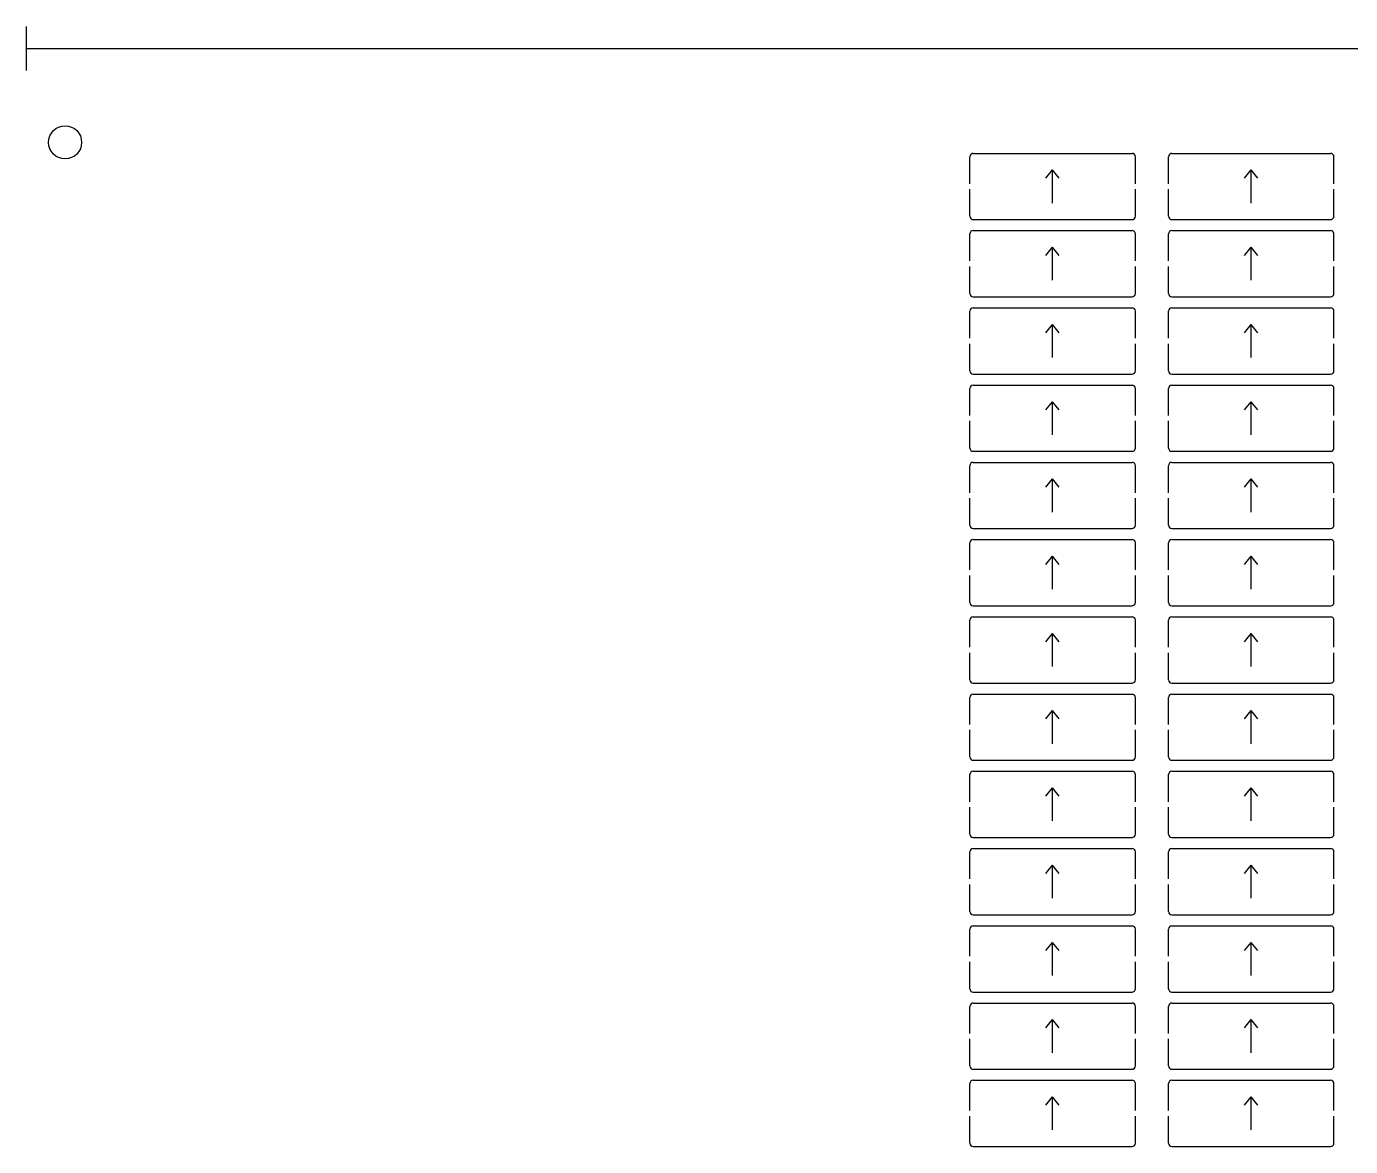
# Model space of a CAD drawing. Extents: x 0 to 438, y 0 to 206.
# Drawn here: x 0 to 120, y 102.5 to 204 of the extents above; entities that cross this region are included whole.
import ezdxf

# ---------------------------------------------------------------- set-up
doc = ezdxf.new("R2010")
doc.units = 0
for name, color, linetype in [('DIMENSION', 5, 'Continuous'), ('PLATE', 7, 'Continuous'), ('SAMPLE', 4, 'Continuous')]:
    doc.layers.add(name, color=color, linetype=linetype)

msp = doc.modelspace()

# ---------------------------------------------------------------- linework, layer by layer
at = {"layer": 'DIMENSION'}
for p, q in [((0, 200), (0, 204)), ((0, 202), (420, 202)), ((92.4, 190.25), (93, 191)), ((93, 188), (93, 191)), ((93.6, 190.25), (93, 191)), ((110.4, 190.25), (111, 191)), ((111, 188), (111, 191)), ((111.6, 190.25), (111, 191)), ((92.4, 183.25), (93, 184)), ((93, 181), (93, 184)), ((93.6, 183.25), (93, 184)), ((110.4, 183.25), (111, 184)), ((111, 181), (111, 184)), ((111.6, 183.25), (111, 184)), ((92.4, 176.25), (93, 177)), ((93, 174), (93, 177)), ((93.6, 176.25), (93, 177)), ((110.4, 176.25), (111, 177)), ((111, 174), (111, 177)), ((111.6, 176.25), (111, 177)), ((92.4, 169.25), (93, 170)), ((93, 167), (93, 170)), ((93.6, 169.25), (93, 170)), ((110.4, 169.25), (111, 170)), ((111, 167), (111, 170)), ((111.6, 169.25), (111, 170)), ((92.4, 162.25), (93, 163)), ((93, 160), (93, 163)), ((93.6, 162.25), (93, 163)), ((110.4, 162.25), (111, 163)), ((111, 160), (111, 163)), ((111.6, 162.25), (111, 163)), ((92.4, 155.25), (93, 156)), ((93, 153), (93, 156)), ((93.6, 155.25), (93, 156)), ((110.4, 155.25), (111, 156)), ((111, 153), (111, 156)), ((111.6, 155.25), (111, 156)), ((92.4, 148.25), (93, 149)), ((93, 146), (93, 149)), ((93.6, 148.25), (93, 149)), ((110.4, 148.25), (111, 149)), ((111, 146), (111, 149)), ((111.6, 148.25), (111, 149)), ((92.4, 141.25), (93, 142)), ((93, 139), (93, 142)), ((93.6, 141.25), (93, 142)), ((110.4, 141.25), (111, 142)), ((111, 139), (111, 142)), ((111.6, 141.25), (111, 142)), ((92.4, 134.25), (93, 135)), ((93, 132), (93, 135)), ((93.6, 134.25), (93, 135)), ((110.4, 134.25), (111, 135)), ((111, 132), (111, 135)), ((111.6, 134.25), (111, 135)), ((92.4, 127.25), (93, 128)), ((93, 125), (93, 128)), ((93.6, 127.25), (93, 128)), ((110.4, 127.25), (111, 128)), ((111, 125), (111, 128)), ((111.6, 127.25), (111, 128)), ((92.4, 120.25), (93, 121)), ((93, 118), (93, 121)), ((93.6, 120.25), (93, 121)), ((110.4, 120.25), (111, 121)), ((111, 118), (111, 121)), ((111.6, 120.25), (111, 121)), ((92.4, 113.25), (93, 114)), ((93, 111), (93, 114)), ((93.6, 113.25), (93, 114)), ((110.4, 113.25), (111, 114)), ((111, 111), (111, 114)), ((111.6, 113.25), (111, 114)), ((92.4, 106.25), (93, 107)), ((93, 104), (93, 107)), ((93.6, 106.25), (93, 107)), ((110.4, 106.25), (111, 107)), ((111, 104), (111, 107)), ((111.6, 106.25), (111, 107))]:
    msp.add_line(p, q, dxfattribs=at)
at = {"layer": 'PLATE'}
msp.add_circle((3.5, 193.5), 1.5, dxfattribs=at)
at = {"layer": 'SAMPLE'}
for p, q in [((85.5228, 192.3148), (85.5, 192.2)), ((85.5, 189.75), (85.5, 192.2)), ((85.5879, 192.4121), (85.5228, 192.3148)), ((85.6852, 192.4772), (85.5879, 192.4121)), ((85.8, 192.5), (85.6852, 192.4772)), ((85.8, 192.5), (100.2, 192.5)), ((100.3148, 192.4772), (100.2, 192.5)), ((100.4121, 192.4121), (100.3148, 192.4772)), ((100.4772, 192.3148), (100.4121, 192.4121)), ((100.5, 192.2), (100.4772, 192.3148)), ((100.5, 189.75), (100.5, 192.2)), ((103.5228, 192.3148), (103.5, 192.2)), ((103.5, 189.75), (103.5, 192.2)), ((103.5879, 192.4121), (103.5228, 192.3148)), ((103.6852, 192.4772), (103.5879, 192.4121)), ((103.8, 192.5), (103.6852, 192.4772)), ((103.8, 192.5), (118.2, 192.5)), ((118.3148, 192.4772), (118.2, 192.5)), ((118.4121, 192.4121), (118.3148, 192.4772)), ((118.4772, 192.3148), (118.4121, 192.4121)), ((118.5, 192.2), (118.4772, 192.3148)), ((118.5, 189.75), (118.5, 192.2)), ((85.5, 186.8), (85.5, 189.25)), ((100.5, 186.8), (100.5, 189.25)), ((103.5, 186.8), (103.5, 189.25)), ((118.5, 186.8), (118.5, 189.25)), ((85.5, 186.8), (85.5228, 186.6852)), ((85.5228, 186.6852), (85.5879, 186.5879)), ((85.5879, 186.5879), (85.6852, 186.5228)), ((85.6852, 186.5228), (85.8, 186.5)), ((85.8, 186.5), (100.2, 186.5)), ((100.2, 186.5), (100.3148, 186.5228)), ((100.3148, 186.5228), (100.4121, 186.5879)), ((100.4121, 186.5879), (100.4772, 186.6852)), ((100.4772, 186.6852), (100.5, 186.8)), ((103.5, 186.8), (103.5228, 186.6852)), ((103.5228, 186.6852), (103.5879, 186.5879)), ((103.5879, 186.5879), (103.6852, 186.5228)), ((103.6852, 186.5228), (103.8, 186.5)), ((103.8, 186.5), (118.2, 186.5)), ((118.2, 186.5), (118.3148, 186.5228)), ((118.3148, 186.5228), (118.4121, 186.5879)), ((118.4121, 186.5879), (118.4772, 186.6852)), ((118.4772, 186.6852), (118.5, 186.8)), ((85.5228, 185.3148), (85.5, 185.2)), ((85.5, 182.75), (85.5, 185.2)), ((85.5879, 185.4121), (85.5228, 185.3148)), ((85.6852, 185.4772), (85.5879, 185.4121)), ((85.8, 185.5), (85.6852, 185.4772)), ((85.8, 185.5), (100.2, 185.5)), ((100.3148, 185.4772), (100.2, 185.5)), ((100.4121, 185.4121), (100.3148, 185.4772)), ((100.4772, 185.3148), (100.4121, 185.4121)), ((100.5, 185.2), (100.4772, 185.3148)), ((100.5, 182.75), (100.5, 185.2)), ((103.5228, 185.3148), (103.5, 185.2)), ((103.5, 182.75), (103.5, 185.2)), ((103.5879, 185.4121), (103.5228, 185.3148)), ((103.6852, 185.4772), (103.5879, 185.4121)), ((103.8, 185.5), (103.6852, 185.4772)), ((103.8, 185.5), (118.2, 185.5)), ((118.3148, 185.4772), (118.2, 185.5)), ((118.4121, 185.4121), (118.3148, 185.4772)), ((118.4772, 185.3148), (118.4121, 185.4121)), ((118.5, 185.2), (118.4772, 185.3148)), ((118.5, 182.75), (118.5, 185.2)), ((85.5, 179.8), (85.5, 182.25)), ((100.5, 179.8), (100.5, 182.25)), ((103.5, 179.8), (103.5, 182.25)), ((118.5, 179.8), (118.5, 182.25)), ((85.5, 179.8), (85.5228, 179.6852)), ((85.5228, 179.6852), (85.5879, 179.5879)), ((85.5879, 179.5879), (85.6852, 179.5228)), ((85.6852, 179.5228), (85.8, 179.5)), ((85.8, 179.5), (100.2, 179.5)), ((100.2, 179.5), (100.3148, 179.5228)), ((100.3148, 179.5228), (100.4121, 179.5879)), ((100.4121, 179.5879), (100.4772, 179.6852)), ((100.4772, 179.6852), (100.5, 179.8)), ((103.5, 179.8), (103.5228, 179.6852)), ((103.5228, 179.6852), (103.5879, 179.5879)), ((103.5879, 179.5879), (103.6852, 179.5228)), ((103.6852, 179.5228), (103.8, 179.5)), ((103.8, 179.5), (118.2, 179.5)), ((118.2, 179.5), (118.3148, 179.5228)), ((118.3148, 179.5228), (118.4121, 179.5879)), ((118.4121, 179.5879), (118.4772, 179.6852)), ((118.4772, 179.6852), (118.5, 179.8)), ((85.5228, 178.3148), (85.5, 178.2)), ((85.5, 175.75), (85.5, 178.2)), ((85.5879, 178.4121), (85.5228, 178.3148)), ((85.6852, 178.4772), (85.5879, 178.4121)), ((85.8, 178.5), (85.6852, 178.4772)), ((85.8, 178.5), (100.2, 178.5)), ((100.3148, 178.4772), (100.2, 178.5)), ((100.4121, 178.4121), (100.3148, 178.4772)), ((100.4772, 178.3148), (100.4121, 178.4121)), ((100.5, 178.2), (100.4772, 178.3148)), ((100.5, 175.75), (100.5, 178.2)), ((103.5228, 178.3148), (103.5, 178.2)), ((103.5, 175.75), (103.5, 178.2)), ((103.5879, 178.4121), (103.5228, 178.3148)), ((103.6852, 178.4772), (103.5879, 178.4121)), ((103.8, 178.5), (103.6852, 178.4772)), ((103.8, 178.5), (118.2, 178.5)), ((118.3148, 178.4772), (118.2, 178.5)), ((118.4121, 178.4121), (118.3148, 178.4772)), ((118.4772, 178.3148), (118.4121, 178.4121)), ((118.5, 178.2), (118.4772, 178.3148)), ((118.5, 175.75), (118.5, 178.2)), ((85.5, 172.8), (85.5, 175.25)), ((100.5, 172.8), (100.5, 175.25)), ((103.5, 172.8), (103.5, 175.25)), ((118.5, 172.8), (118.5, 175.25)), ((85.5, 172.8), (85.5228, 172.6852)), ((100.4772, 172.6852), (100.5, 172.8)), ((103.5, 172.8), (103.5228, 172.6852)), ((118.4772, 172.6852), (118.5, 172.8)), ((85.5228, 172.6852), (85.5879, 172.5879)), ((85.5879, 172.5879), (85.6852, 172.5228)), ((85.6852, 172.5228), (85.8, 172.5)), ((85.8, 172.5), (100.2, 172.5)), ((100.2, 172.5), (100.3148, 172.5228)), ((100.3148, 172.5228), (100.4121, 172.5879)), ((100.4121, 172.5879), (100.4772, 172.6852)), ((103.5228, 172.6852), (103.5879, 172.5879)), ((103.5879, 172.5879), (103.6852, 172.5228)), ((103.6852, 172.5228), (103.8, 172.5)), ((103.8, 172.5), (118.2, 172.5)), ((118.2, 172.5), (118.3148, 172.5228)), ((118.3148, 172.5228), (118.4121, 172.5879)), ((118.4121, 172.5879), (118.4772, 172.6852)), ((85.5228, 171.3148), (85.5, 171.2)), ((85.5, 168.75), (85.5, 171.2)), ((85.5879, 171.4121), (85.5228, 171.3148)), ((85.6852, 171.4772), (85.5879, 171.4121)), ((85.8, 171.5), (85.6852, 171.4772)), ((85.8, 171.5), (100.2, 171.5)), ((100.3148, 171.4772), (100.2, 171.5)), ((100.4121, 171.4121), (100.3148, 171.4772)), ((100.4772, 171.3148), (100.4121, 171.4121)), ((100.5, 171.2), (100.4772, 171.3148)), ((100.5, 168.75), (100.5, 171.2)), ((103.5228, 171.3148), (103.5, 171.2)), ((103.5, 168.75), (103.5, 171.2)), ((103.5879, 171.4121), (103.5228, 171.3148)), ((103.6852, 171.4772), (103.5879, 171.4121)), ((103.8, 171.5), (103.6852, 171.4772)), ((103.8, 171.5), (118.2, 171.5)), ((118.3148, 171.4772), (118.2, 171.5)), ((118.4121, 171.4121), (118.3148, 171.4772)), ((118.4772, 171.3148), (118.4121, 171.4121)), ((118.5, 171.2), (118.4772, 171.3148)), ((118.5, 168.75), (118.5, 171.2)), ((85.5, 165.8), (85.5, 168.25)), ((100.5, 165.8), (100.5, 168.25)), ((103.5, 165.8), (103.5, 168.25)), ((118.5, 165.8), (118.5, 168.25)), ((85.5, 165.8), (85.5228, 165.6852)), ((85.5228, 165.6852), (85.5879, 165.5879)), ((100.4121, 165.5879), (100.4772, 165.6852)), ((100.4772, 165.6852), (100.5, 165.8)), ((103.5, 165.8), (103.5228, 165.6852)), ((103.5228, 165.6852), (103.5879, 165.5879)), ((118.4121, 165.5879), (118.4772, 165.6852)), ((118.4772, 165.6852), (118.5, 165.8)), ((85.5879, 164.4121), (85.5228, 164.3148)), ((85.5879, 165.5879), (85.6852, 165.5228)), ((85.6852, 164.4772), (85.5879, 164.4121)), ((85.6852, 165.5228), (85.8, 165.5)), ((85.8, 164.5), (85.6852, 164.4772)), ((85.8, 165.5), (100.2, 165.5)), ((85.8, 164.5), (100.2, 164.5)), ((100.2, 165.5), (100.3148, 165.5228)), ((100.3148, 164.4772), (100.2, 164.5)), ((100.3148, 165.5228), (100.4121, 165.5879)), ((100.4121, 164.4121), (100.3148, 164.4772)), ((100.4772, 164.3148), (100.4121, 164.4121)), ((103.5879, 164.4121), (103.5228, 164.3148)), ((103.5879, 165.5879), (103.6852, 165.5228)), ((103.6852, 164.4772), (103.5879, 164.4121)), ((103.6852, 165.5228), (103.8, 165.5)), ((103.8, 164.5), (103.6852, 164.4772)), ((103.8, 165.5), (118.2, 165.5)), ((103.8, 164.5), (118.2, 164.5)), ((118.2, 165.5), (118.3148, 165.5228)), ((118.3148, 164.4772), (118.2, 164.5)), ((118.3148, 165.5228), (118.4121, 165.5879)), ((118.4121, 164.4121), (118.3148, 164.4772)), ((118.4772, 164.3148), (118.4121, 164.4121)), ((85.5228, 164.3148), (85.5, 164.2)), ((85.5, 161.75), (85.5, 164.2)), ((100.5, 164.2), (100.4772, 164.3148)), ((100.5, 161.75), (100.5, 164.2)), ((103.5228, 164.3148), (103.5, 164.2)), ((103.5, 161.75), (103.5, 164.2)), ((118.5, 164.2), (118.4772, 164.3148)), ((118.5, 161.75), (118.5, 164.2)), ((85.5, 158.8), (85.5, 161.25)), ((100.5, 158.8), (100.5, 161.25)), ((103.5, 158.8), (103.5, 161.25)), ((118.5, 158.8), (118.5, 161.25)), ((85.5, 158.8), (85.5228, 158.6852)), ((85.5228, 158.6852), (85.5879, 158.5879)), ((85.5879, 158.5879), (85.6852, 158.5228)), ((85.6852, 158.5228), (85.8, 158.5)), ((85.8, 158.5), (100.2, 158.5)), ((100.2, 158.5), (100.3148, 158.5228)), ((100.3148, 158.5228), (100.4121, 158.5879)), ((100.4121, 158.5879), (100.4772, 158.6852)), ((100.4772, 158.6852), (100.5, 158.8)), ((103.5, 158.8), (103.5228, 158.6852)), ((103.5228, 158.6852), (103.5879, 158.5879)), ((103.5879, 158.5879), (103.6852, 158.5228)), ((103.6852, 158.5228), (103.8, 158.5)), ((103.8, 158.5), (118.2, 158.5)), ((118.2, 158.5), (118.3148, 158.5228)), ((118.3148, 158.5228), (118.4121, 158.5879)), ((118.4121, 158.5879), (118.4772, 158.6852)), ((118.4772, 158.6852), (118.5, 158.8)), ((85.5228, 157.3148), (85.5, 157.2)), ((85.5, 154.75), (85.5, 157.2)), ((85.5879, 157.4121), (85.5228, 157.3148)), ((85.6852, 157.4772), (85.5879, 157.4121)), ((85.8, 157.5), (85.6852, 157.4772)), ((85.8, 157.5), (100.2, 157.5)), ((100.3148, 157.4772), (100.2, 157.5)), ((100.4121, 157.4121), (100.3148, 157.4772)), ((100.4772, 157.3148), (100.4121, 157.4121)), ((100.5, 157.2), (100.4772, 157.3148)), ((100.5, 154.75), (100.5, 157.2)), ((103.5228, 157.3148), (103.5, 157.2)), ((103.5, 154.75), (103.5, 157.2)), ((103.5879, 157.4121), (103.5228, 157.3148)), ((103.6852, 157.4772), (103.5879, 157.4121)), ((103.8, 157.5), (103.6852, 157.4772)), ((103.8, 157.5), (118.2, 157.5)), ((118.3148, 157.4772), (118.2, 157.5)), ((118.4121, 157.4121), (118.3148, 157.4772)), ((118.4772, 157.3148), (118.4121, 157.4121)), ((118.5, 157.2), (118.4772, 157.3148)), ((118.5, 154.75), (118.5, 157.2)), ((85.5, 151.8), (85.5, 154.25)), ((100.5, 151.8), (100.5, 154.25)), ((103.5, 151.8), (103.5, 154.25)), ((118.5, 151.8), (118.5, 154.25)), ((85.5, 151.8), (85.5228, 151.6852)), ((85.5228, 151.6852), (85.5879, 151.5879)), ((85.5879, 151.5879), (85.6852, 151.5228)), ((85.6852, 151.5228), (85.8, 151.5)), ((85.8, 151.5), (100.2, 151.5)), ((100.2, 151.5), (100.3148, 151.5228)), ((100.3148, 151.5228), (100.4121, 151.5879)), ((100.4121, 151.5879), (100.4772, 151.6852)), ((100.4772, 151.6852), (100.5, 151.8)), ((103.5, 151.8), (103.5228, 151.6852)), ((103.5228, 151.6852), (103.5879, 151.5879)), ((103.5879, 151.5879), (103.6852, 151.5228)), ((103.6852, 151.5228), (103.8, 151.5)), ((103.8, 151.5), (118.2, 151.5)), ((118.2, 151.5), (118.3148, 151.5228)), ((118.3148, 151.5228), (118.4121, 151.5879)), ((118.4121, 151.5879), (118.4772, 151.6852)), ((118.4772, 151.6852), (118.5, 151.8)), ((85.5228, 150.3148), (85.5, 150.2)), ((85.5, 147.75), (85.5, 150.2)), ((85.5879, 150.4121), (85.5228, 150.3148)), ((85.6852, 150.4772), (85.5879, 150.4121)), ((85.8, 150.5), (85.6852, 150.4772)), ((85.8, 150.5), (100.2, 150.5)), ((100.3148, 150.4772), (100.2, 150.5)), ((100.4121, 150.4121), (100.3148, 150.4772)), ((100.4772, 150.3148), (100.4121, 150.4121)), ((100.5, 150.2), (100.4772, 150.3148)), ((100.5, 147.75), (100.5, 150.2)), ((103.5228, 150.3148), (103.5, 150.2)), ((103.5, 147.75), (103.5, 150.2)), ((103.5879, 150.4121), (103.5228, 150.3148)), ((103.6852, 150.4772), (103.5879, 150.4121)), ((103.8, 150.5), (103.6852, 150.4772)), ((103.8, 150.5), (118.2, 150.5)), ((118.3148, 150.4772), (118.2, 150.5)), ((118.4121, 150.4121), (118.3148, 150.4772)), ((118.4772, 150.3148), (118.4121, 150.4121)), ((118.5, 150.2), (118.4772, 150.3148)), ((118.5, 147.75), (118.5, 150.2)), ((85.5, 144.8), (85.5, 147.25)), ((100.5, 144.8), (100.5, 147.25)), ((103.5, 144.8), (103.5, 147.25)), ((118.5, 144.8), (118.5, 147.25)), ((85.5, 144.8), (85.5228, 144.6852)), ((85.5228, 144.6852), (85.5879, 144.5879)), ((85.5879, 144.5879), (85.6852, 144.5228)), ((85.6852, 144.5228), (85.8, 144.5)), ((85.8, 144.5), (100.2, 144.5)), ((100.2, 144.5), (100.3148, 144.5228)), ((100.3148, 144.5228), (100.4121, 144.5879)), ((100.4121, 144.5879), (100.4772, 144.6852)), ((100.4772, 144.6852), (100.5, 144.8)), ((103.5, 144.8), (103.5228, 144.6852)), ((103.5228, 144.6852), (103.5879, 144.5879)), ((103.5879, 144.5879), (103.6852, 144.5228)), ((103.6852, 144.5228), (103.8, 144.5)), ((103.8, 144.5), (118.2, 144.5)), ((118.2, 144.5), (118.3148, 144.5228)), ((118.3148, 144.5228), (118.4121, 144.5879)), ((118.4121, 144.5879), (118.4772, 144.6852)), ((118.4772, 144.6852), (118.5, 144.8)), ((85.5228, 143.3148), (85.5, 143.2)), ((85.5, 140.75), (85.5, 143.2)), ((85.5879, 143.4121), (85.5228, 143.3148)), ((85.6852, 143.4772), (85.5879, 143.4121)), ((85.8, 143.5), (85.6852, 143.4772)), ((85.8, 143.5), (100.2, 143.5)), ((100.3148, 143.4772), (100.2, 143.5)), ((100.4121, 143.4121), (100.3148, 143.4772)), ((100.4772, 143.3148), (100.4121, 143.4121)), ((100.5, 143.2), (100.4772, 143.3148)), ((100.5, 140.75), (100.5, 143.2)), ((103.5228, 143.3148), (103.5, 143.2)), ((103.5, 140.75), (103.5, 143.2)), ((103.5879, 143.4121), (103.5228, 143.3148)), ((103.6852, 143.4772), (103.5879, 143.4121)), ((103.8, 143.5), (103.6852, 143.4772)), ((103.8, 143.5), (118.2, 143.5)), ((118.3148, 143.4772), (118.2, 143.5)), ((118.4121, 143.4121), (118.3148, 143.4772)), ((118.4772, 143.3148), (118.4121, 143.4121)), ((118.5, 143.2), (118.4772, 143.3148)), ((118.5, 140.75), (118.5, 143.2)), ((85.5, 137.8), (85.5, 140.25)), ((100.5, 137.8), (100.5, 140.25)), ((103.5, 137.8), (103.5, 140.25)), ((118.5, 137.8), (118.5, 140.25)), ((85.5, 137.8), (85.5228, 137.6852)), ((85.5228, 137.6852), (85.5879, 137.5879)), ((85.5879, 137.5879), (85.6852, 137.5228)), ((85.6852, 137.5228), (85.8, 137.5)), ((85.8, 137.5), (100.2, 137.5)), ((100.2, 137.5), (100.3148, 137.5228)), ((100.3148, 137.5228), (100.4121, 137.5879)), ((100.4121, 137.5879), (100.4772, 137.6852)), ((100.4772, 137.6852), (100.5, 137.8)), ((103.5, 137.8), (103.5228, 137.6852)), ((103.5228, 137.6852), (103.5879, 137.5879)), ((103.5879, 137.5879), (103.6852, 137.5228)), ((103.6852, 137.5228), (103.8, 137.5)), ((103.8, 137.5), (118.2, 137.5)), ((118.2, 137.5), (118.3148, 137.5228)), ((118.3148, 137.5228), (118.4121, 137.5879)), ((118.4121, 137.5879), (118.4772, 137.6852)), ((118.4772, 137.6852), (118.5, 137.8)), ((85.5228, 136.3148), (85.5, 136.2)), ((85.5, 133.75), (85.5, 136.2)), ((85.5879, 136.4121), (85.5228, 136.3148)), ((85.6852, 136.4772), (85.5879, 136.4121)), ((85.8, 136.5), (85.6852, 136.4772)), ((85.8, 136.5), (100.2, 136.5)), ((100.3148, 136.4772), (100.2, 136.5)), ((100.4121, 136.4121), (100.3148, 136.4772)), ((100.4772, 136.3148), (100.4121, 136.4121)), ((100.5, 136.2), (100.4772, 136.3148)), ((100.5, 133.75), (100.5, 136.2)), ((103.5228, 136.3148), (103.5, 136.2)), ((103.5, 133.75), (103.5, 136.2)), ((103.5879, 136.4121), (103.5228, 136.3148)), ((103.6852, 136.4772), (103.5879, 136.4121)), ((103.8, 136.5), (103.6852, 136.4772)), ((103.8, 136.5), (118.2, 136.5)), ((118.3148, 136.4772), (118.2, 136.5)), ((118.4121, 136.4121), (118.3148, 136.4772)), ((118.4772, 136.3148), (118.4121, 136.4121)), ((118.5, 136.2), (118.4772, 136.3148)), ((118.5, 133.75), (118.5, 136.2)), ((85.5, 130.8), (85.5, 133.25)), ((100.5, 130.8), (100.5, 133.25)), ((103.5, 130.8), (103.5, 133.25)), ((118.5, 130.8), (118.5, 133.25)), ((85.5, 130.8), (85.5228, 130.6852)), ((100.4772, 130.6852), (100.5, 130.8)), ((103.5, 130.8), (103.5228, 130.6852)), ((118.4772, 130.6852), (118.5, 130.8)), ((85.5228, 130.6852), (85.5879, 130.5879)), ((85.5879, 130.5879), (85.6852, 130.5228)), ((85.6852, 130.5228), (85.8, 130.5)), ((85.8, 130.5), (100.2, 130.5)), ((100.2, 130.5), (100.3148, 130.5228)), ((100.3148, 130.5228), (100.4121, 130.5879)), ((100.4121, 130.5879), (100.4772, 130.6852)), ((103.5228, 130.6852), (103.5879, 130.5879)), ((103.5879, 130.5879), (103.6852, 130.5228)), ((103.6852, 130.5228), (103.8, 130.5)), ((103.8, 130.5), (118.2, 130.5)), ((118.2, 130.5), (118.3148, 130.5228)), ((118.3148, 130.5228), (118.4121, 130.5879)), ((118.4121, 130.5879), (118.4772, 130.6852)), ((85.5228, 129.3148), (85.5, 129.2)), ((85.5, 126.75), (85.5, 129.2)), ((85.5879, 129.4121), (85.5228, 129.3148)), ((85.6852, 129.4772), (85.5879, 129.4121)), ((85.8, 129.5), (85.6852, 129.4772)), ((85.8, 129.5), (100.2, 129.5)), ((100.3148, 129.4772), (100.2, 129.5)), ((100.4121, 129.4121), (100.3148, 129.4772)), ((100.4772, 129.3148), (100.4121, 129.4121)), ((100.5, 129.2), (100.4772, 129.3148)), ((100.5, 126.75), (100.5, 129.2)), ((103.5228, 129.3148), (103.5, 129.2)), ((103.5, 126.75), (103.5, 129.2)), ((103.5879, 129.4121), (103.5228, 129.3148)), ((103.6852, 129.4772), (103.5879, 129.4121)), ((103.8, 129.5), (103.6852, 129.4772)), ((103.8, 129.5), (118.2, 129.5)), ((118.3148, 129.4772), (118.2, 129.5)), ((118.4121, 129.4121), (118.3148, 129.4772)), ((118.4772, 129.3148), (118.4121, 129.4121)), ((118.5, 129.2), (118.4772, 129.3148)), ((118.5, 126.75), (118.5, 129.2)), ((85.5, 123.8), (85.5, 126.25)), ((100.5, 123.8), (100.5, 126.25)), ((103.5, 123.8), (103.5, 126.25)), ((118.5, 123.8), (118.5, 126.25)), ((85.5, 123.8), (85.5228, 123.6852)), ((85.5228, 123.6852), (85.5879, 123.5879)), ((100.4121, 123.5879), (100.4772, 123.6852)), ((100.4772, 123.6852), (100.5, 123.8)), ((103.5, 123.8), (103.5228, 123.6852)), ((103.5228, 123.6852), (103.5879, 123.5879)), ((118.4121, 123.5879), (118.4772, 123.6852)), ((118.4772, 123.6852), (118.5, 123.8)), ((85.5879, 122.4121), (85.5228, 122.3148)), ((85.5879, 123.5879), (85.6852, 123.5228)), ((85.6852, 122.4772), (85.5879, 122.4121)), ((85.6852, 123.5228), (85.8, 123.5)), ((85.8, 122.5), (85.6852, 122.4772)), ((85.8, 123.5), (100.2, 123.5)), ((85.8, 122.5), (100.2, 122.5)), ((100.2, 123.5), (100.3148, 123.5228)), ((100.3148, 122.4772), (100.2, 122.5)), ((100.3148, 123.5228), (100.4121, 123.5879)), ((100.4121, 122.4121), (100.3148, 122.4772)), ((100.4772, 122.3148), (100.4121, 122.4121)), ((103.5879, 122.4121), (103.5228, 122.3148)), ((103.5879, 123.5879), (103.6852, 123.5228)), ((103.6852, 122.4772), (103.5879, 122.4121)), ((103.6852, 123.5228), (103.8, 123.5)), ((103.8, 122.5), (103.6852, 122.4772)), ((103.8, 123.5), (118.2, 123.5)), ((103.8, 122.5), (118.2, 122.5)), ((118.2, 123.5), (118.3148, 123.5228)), ((118.3148, 122.4772), (118.2, 122.5)), ((118.3148, 123.5228), (118.4121, 123.5879)), ((118.4121, 122.4121), (118.3148, 122.4772)), ((118.4772, 122.3148), (118.4121, 122.4121)), ((85.5228, 122.3148), (85.5, 122.2)), ((85.5, 119.75), (85.5, 122.2)), ((100.5, 122.2), (100.4772, 122.3148)), ((100.5, 119.75), (100.5, 122.2)), ((103.5228, 122.3148), (103.5, 122.2)), ((103.5, 119.75), (103.5, 122.2)), ((118.5, 122.2), (118.4772, 122.3148)), ((118.5, 119.75), (118.5, 122.2)), ((85.5, 116.8), (85.5, 119.25)), ((100.5, 116.8), (100.5, 119.25)), ((103.5, 116.8), (103.5, 119.25)), ((118.5, 116.8), (118.5, 119.25)), ((85.5, 116.8), (85.5228, 116.6852)), ((85.5228, 116.6852), (85.5879, 116.5879)), ((85.5879, 116.5879), (85.6852, 116.5228)), ((85.6852, 116.5228), (85.8, 116.5)), ((85.8, 116.5), (100.2, 116.5)), ((100.2, 116.5), (100.3148, 116.5228)), ((100.3148, 116.5228), (100.4121, 116.5879)), ((100.4121, 116.5879), (100.4772, 116.6852)), ((100.4772, 116.6852), (100.5, 116.8)), ((103.5, 116.8), (103.5228, 116.6852)), ((103.5228, 116.6852), (103.5879, 116.5879)), ((103.5879, 116.5879), (103.6852, 116.5228)), ((103.6852, 116.5228), (103.8, 116.5)), ((103.8, 116.5), (118.2, 116.5)), ((118.2, 116.5), (118.3148, 116.5228)), ((118.3148, 116.5228), (118.4121, 116.5879)), ((118.4121, 116.5879), (118.4772, 116.6852)), ((118.4772, 116.6852), (118.5, 116.8)), ((85.5228, 115.3148), (85.5, 115.2)), ((85.5, 112.75), (85.5, 115.2)), ((85.5879, 115.4121), (85.5228, 115.3148)), ((85.6852, 115.4772), (85.5879, 115.4121)), ((85.8, 115.5), (85.6852, 115.4772)), ((85.8, 115.5), (100.2, 115.5)), ((100.3148, 115.4772), (100.2, 115.5)), ((100.4121, 115.4121), (100.3148, 115.4772)), ((100.4772, 115.3148), (100.4121, 115.4121)), ((100.5, 115.2), (100.4772, 115.3148)), ((100.5, 112.75), (100.5, 115.2)), ((103.5228, 115.3148), (103.5, 115.2)), ((103.5, 112.75), (103.5, 115.2)), ((103.5879, 115.4121), (103.5228, 115.3148)), ((103.6852, 115.4772), (103.5879, 115.4121)), ((103.8, 115.5), (103.6852, 115.4772)), ((103.8, 115.5), (118.2, 115.5)), ((118.3148, 115.4772), (118.2, 115.5)), ((118.4121, 115.4121), (118.3148, 115.4772)), ((118.4772, 115.3148), (118.4121, 115.4121)), ((118.5, 115.2), (118.4772, 115.3148)), ((118.5, 112.75), (118.5, 115.2)), ((85.5, 109.8), (85.5, 112.25)), ((100.5, 109.8), (100.5, 112.25)), ((103.5, 109.8), (103.5, 112.25)), ((118.5, 109.8), (118.5, 112.25)), ((85.5, 109.8), (85.5228, 109.6852)), ((85.5228, 109.6852), (85.5879, 109.5879)), ((85.5879, 109.5879), (85.6852, 109.5228)), ((85.6852, 109.5228), (85.8, 109.5)), ((85.8, 109.5), (100.2, 109.5)), ((100.2, 109.5), (100.3148, 109.5228)), ((100.3148, 109.5228), (100.4121, 109.5879)), ((100.4121, 109.5879), (100.4772, 109.6852)), ((100.4772, 109.6852), (100.5, 109.8)), ((103.5, 109.8), (103.5228, 109.6852)), ((103.5228, 109.6852), (103.5879, 109.5879)), ((103.5879, 109.5879), (103.6852, 109.5228)), ((103.6852, 109.5228), (103.8, 109.5)), ((103.8, 109.5), (118.2, 109.5)), ((118.2, 109.5), (118.3148, 109.5228)), ((118.3148, 109.5228), (118.4121, 109.5879)), ((118.4121, 109.5879), (118.4772, 109.6852)), ((118.4772, 109.6852), (118.5, 109.8)), ((85.5228, 108.3148), (85.5, 108.2)), ((85.5, 105.75), (85.5, 108.2)), ((85.5879, 108.4121), (85.5228, 108.3148)), ((85.6852, 108.4772), (85.5879, 108.4121)), ((85.8, 108.5), (85.6852, 108.4772)), ((85.8, 108.5), (100.2, 108.5)), ((100.3148, 108.4772), (100.2, 108.5)), ((100.4121, 108.4121), (100.3148, 108.4772)), ((100.4772, 108.3148), (100.4121, 108.4121)), ((100.5, 108.2), (100.4772, 108.3148)), ((100.5, 105.75), (100.5, 108.2)), ((103.5228, 108.3148), (103.5, 108.2)), ((103.5, 105.75), (103.5, 108.2)), ((103.5879, 108.4121), (103.5228, 108.3148)), ((103.6852, 108.4772), (103.5879, 108.4121)), ((103.8, 108.5), (103.6852, 108.4772)), ((103.8, 108.5), (118.2, 108.5)), ((118.3148, 108.4772), (118.2, 108.5)), ((118.4121, 108.4121), (118.3148, 108.4772)), ((118.4772, 108.3148), (118.4121, 108.4121)), ((118.5, 108.2), (118.4772, 108.3148)), ((118.5, 105.75), (118.5, 108.2)), ((85.5, 102.8), (85.5, 105.25)), ((100.5, 102.8), (100.5, 105.25)), ((103.5, 102.8), (103.5, 105.25)), ((118.5, 102.8), (118.5, 105.25)), ((85.5, 102.8), (85.5228, 102.6852)), ((85.5228, 102.6852), (85.5879, 102.5879)), ((85.5879, 102.5879), (85.6852, 102.5228)), ((85.6852, 102.5228), (85.8, 102.5)), ((85.8, 102.5), (100.2, 102.5)), ((100.2, 102.5), (100.3148, 102.5228)), ((100.3148, 102.5228), (100.4121, 102.5879)), ((100.4121, 102.5879), (100.4772, 102.6852)), ((100.4772, 102.6852), (100.5, 102.8)), ((103.5, 102.8), (103.5228, 102.6852)), ((103.5228, 102.6852), (103.5879, 102.5879)), ((103.5879, 102.5879), (103.6852, 102.5228)), ((103.6852, 102.5228), (103.8, 102.5)), ((103.8, 102.5), (118.2, 102.5)), ((118.2, 102.5), (118.3148, 102.5228)), ((118.3148, 102.5228), (118.4121, 102.5879)), ((118.4121, 102.5879), (118.4772, 102.6852)), ((118.4772, 102.6852), (118.5, 102.8))]:
    msp.add_line(p, q, dxfattribs=at)

doc.saveas('drawing.dxf')
